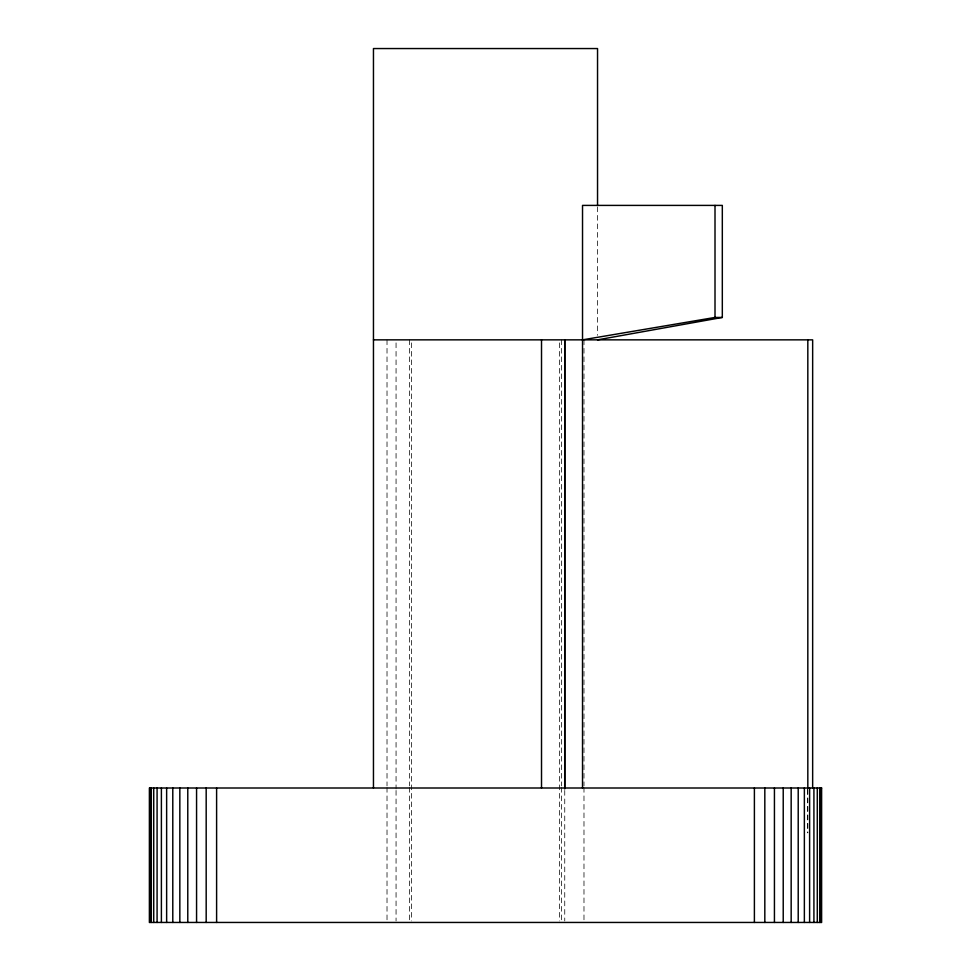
<?xml version="1.0" encoding="UTF-8"?>
<svg xmlns="http://www.w3.org/2000/svg" width="971" height="971" viewBox="0 0 971 971"><rect width="100%" height="100%" fill="white"/><g stroke="black" fill="none" stroke-linecap="round" stroke-linejoin="round"><path stroke-width="0.73" stroke-dasharray="4.86 3.64" d="M807.823 789.496L807.823 832.815M807.666 789.496L807.666 832.815M597.541 206.92L597.541 335.323M583.984 339.85L583.984 785.903M583.984 787.42L583.984 920.933M564.746 790.455L564.746 920.933M561.372 339.85L561.372 785.903M561.372 787.42L561.372 920.933M559.612 342.884L559.612 920.933M411.388 342.884L411.388 920.933M409.628 339.85L409.628 785.903M409.628 787.42L409.628 920.933M396.059 342.884L396.059 788.938M396.059 790.455L396.059 920.933M387.016 339.85L387.016 785.903M387.016 787.42L387.016 920.933"/><path stroke-width="1.46" d="M597.541 339.85L722.315 317.444L722.315 205.403L582.527 205.403L582.527 788.003M582.527 339.85L715.008 317.444L722.315 317.444M373.459 339.85L812.654 339.85L812.654 788.003M821.138 788.003L821.138 922.45M819.682 788.003L819.682 922.45M817.279 788.003L817.279 922.45M813.916 788.003L813.916 922.45M809.608 788.003L809.608 922.45M807.823 339.85L807.823 788.003M804.364 788.003L804.364 922.45M798.211 788.003L798.211 922.45M791.159 788.003L791.159 922.45M783.221 788.003L783.221 922.45M774.433 788.003L774.433 922.45M764.82 788.003L764.82 922.45M754.394 788.003L754.394 922.45M715.008 205.403L715.008 317.444M597.541 205.403L597.541 48.55L373.459 48.55L373.459 788.003M564.746 788.938L564.746 339.85L564.721 788.003M541.515 339.85L541.515 788.003M216.606 788.003L216.606 922.45M206.18 788.003L206.18 922.45M196.567 788.003L196.567 922.45M187.779 788.003L187.779 922.45M179.841 788.003L179.841 922.45M172.789 788.003L172.789 922.45M166.636 788.003L166.636 922.45M161.392 788.003L161.392 922.45M157.084 788.003L157.084 922.45M153.721 788.003L153.721 922.45M151.318 788.003L151.318 922.45M149.862 788.003L149.862 922.45M821.612 788.003L149.388 788.003L149.388 922.45L821.612 922.45L821.612 788.003"/></g></svg>
